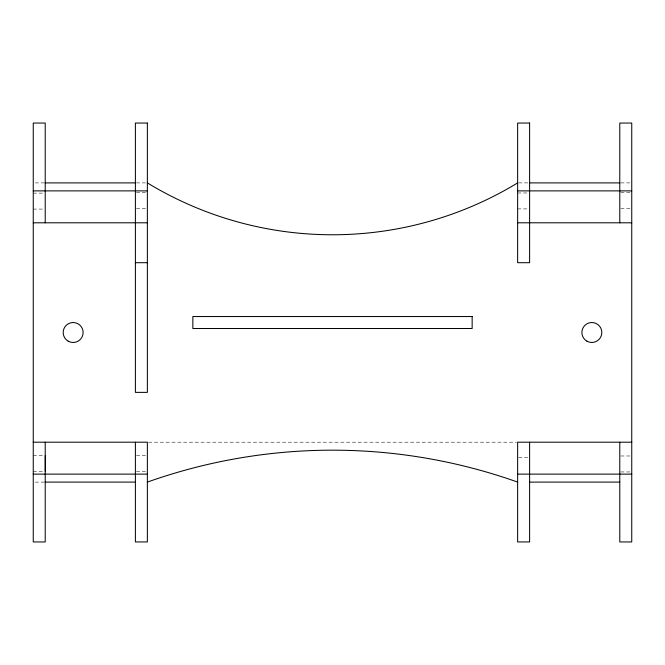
<?xml version="1.0" encoding="UTF-8"?>
<svg xmlns="http://www.w3.org/2000/svg" width="665" height="665" viewBox="0 0 665 665"><rect width="100%" height="100%" fill="white"/><g stroke="black" fill="none" stroke-linecap="round" stroke-linejoin="round"><path stroke-width="0.5" stroke-dasharray="3.33 2.49" d="M35.245 182.9L44.223 182.9M136.392 182.9L146.367 182.9M518.634 182.9L528.609 182.9M620.778 182.9L629.755 182.9M136.392 192.318L147.364 192.318M620.778 192.684L631.75 192.684M517.636 192.975L528.609 192.975M33.25 193.124L44.223 193.124M136.392 208.27L147.364 208.27M620.778 208.644L631.75 208.644M517.636 208.901L528.609 208.901M33.25 209.084L44.223 209.084M148.586 442.2L516.414 442.2M33.25 455.558L44.297 455.558M136.392 455.567L146.367 455.567M620.778 455.99L631.75 455.99M518.634 457.595L528.609 457.595M33.25 471.485L44.297 471.485M136.392 471.468L147.364 471.468M620.778 471.951L631.75 471.951M35.245 482.1L44.223 482.1"/><path stroke-width="1" d="M45.22 182.9L135.394 182.9M529.606 182.9L619.78 182.9M33.25 190.88L147.364 190.88M517.636 190.88L631.75 190.88M33.25 222.8L147.364 222.8M517.636 222.8L631.75 222.8M135.394 262.7L147.364 262.7M33.25 442.2L147.364 442.2L147.364 541.95L135.394 541.95L135.394 442.2M631.75 442.2L517.636 442.2L517.636 541.95L529.606 541.95L529.606 442.2M33.25 474.12L147.364 474.12M517.636 474.12L631.75 474.12M45.22 482.1L135.394 482.1M529.606 482.1L619.78 482.1M619.78 222.8L619.78 123.05L631.75 123.05L631.75 541.95L619.78 541.95L619.78 442.2M45.303 455.558L45.303 471.485M45.22 222.8L45.22 123.05L33.25 123.05L33.25 541.95L45.22 541.95L45.22 442.2M147.364 482.1A552.856 552.856 0 0 1 517.636 482.1M517.636 182.9A356.332 356.332 0 0 1 147.364 182.9M147.364 123.05L135.394 123.05L135.394 392.375L147.364 392.375L147.364 123.05M529.606 123.05L517.636 123.05L517.636 262.7L529.606 262.7L529.606 123.05M472.15 316.54L192.85 316.54L192.85 328.51L472.15 328.51L472.15 316.54M586.863 341.137A9.975 9.975 0 0 0 601.825 332.5A9.975 9.975 0 0 0 586.863 323.863A9.975 9.975 0 0 0 586.863 341.137M68.163 341.137A9.975 9.975 0 0 0 83.125 332.5A9.975 9.975 0 0 0 68.163 323.863A9.975 9.975 0 0 0 68.163 341.137"/></g></svg>
